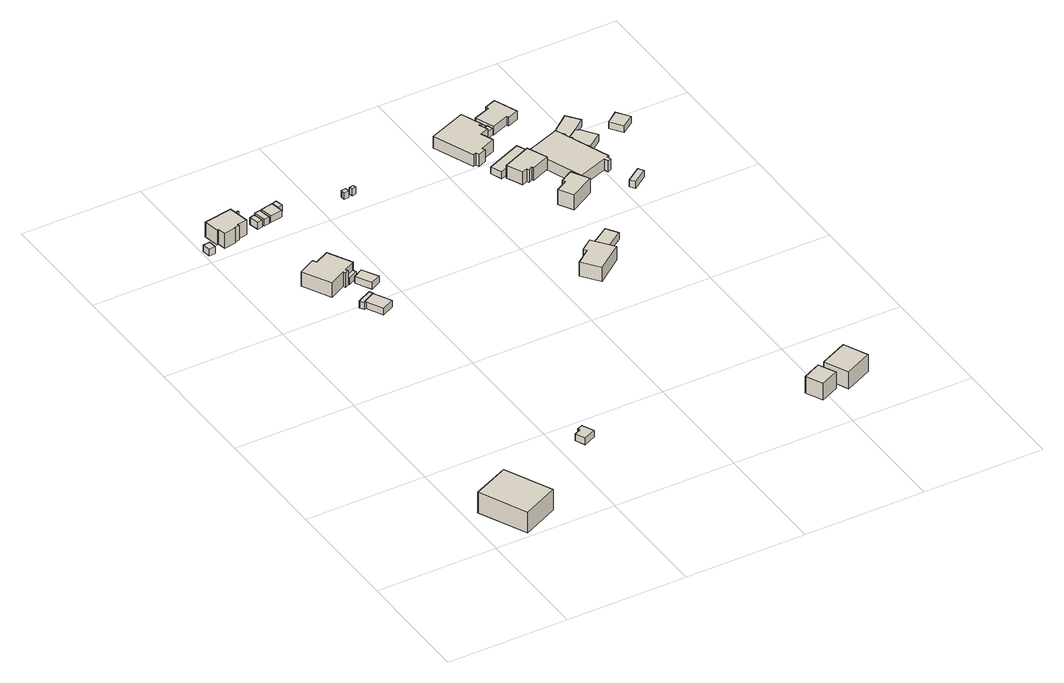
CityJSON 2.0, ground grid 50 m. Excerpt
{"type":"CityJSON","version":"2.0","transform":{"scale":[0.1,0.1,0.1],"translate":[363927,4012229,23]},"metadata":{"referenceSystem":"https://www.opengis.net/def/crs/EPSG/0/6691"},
"CityObjects":{
"building1":{"type":"Building","attributes":{"枝番":1,"利根川水系渡良瀬川洪水浸水想定区域（想定最大規模）.規模":"L2","利根川水系渡良瀬川洪水浸水想定区域（想定最大規模）.浸水ランク":"2","利根川水系渡良瀬川洪水浸水想定区域（想定最大規模）.浸水深":0.55,"usage":"431","measuredHeight":10.9,"BuildingDetails.prefecture":"10","BuildingDetails.city":"10207","BuildingDetails.surveyYear":2016},"geometry":[{"type":"Solid","lod":"1","boundaries":[[[[0,1,2,3]],[[2,4,5,3]],[[1,6,4,2]],[[0,7,6,1]],[[3,5,7,0]],[[4,6,7,5]]]]}]},
"building2":{"type":"Building","attributes":{"枝番":1,"BuildingDetails.prefecture":"10","BuildingDetails.city":"10207"},"geometry":[{"type":"Solid","lod":"1","boundaries":[[[[8,9,10,11]],[[10,12,13,11]],[[9,14,12,10]],[[8,15,14,9]],[[11,13,15,8]],[[12,14,15,13]]]]}]},
"building3":{"type":"Building","attributes":{"枝番":1,"usage":"401","BuildingDetails.prefecture":"10","BuildingDetails.city":"10207","BuildingDetails.surveyYear":2016},"geometry":[{"type":"Solid","lod":"1","boundaries":[[[[16,17,18,19,20,21]],[[20,22,23,21]],[[19,24,22,20]],[[18,25,24,19]],[[17,26,25,18]],[[16,27,26,17]],[[21,23,27,16]],[[22,24,25,26,27,23]]]]}]},
"building4":{"type":"Building","attributes":{"枝番":1,"利根川水系渡良瀬川洪水浸水想定区域（想定最大規模）.規模":"L2","usage":"411","measuredHeight":7.5,"BuildingDetails.prefecture":"10","BuildingDetails.city":"10207","BuildingDetails.surveyYear":2016},"geometry":[{"type":"Solid","lod":"1","boundaries":[[[[28,29,30,31,32,33,34,35,36,37]],[[36,38,39,37]],[[35,40,38,36]],[[34,41,40,35]],[[33,42,41,34]],[[32,43,42,33]],[[31,44,43,32]],[[30,45,44,31]],[[29,46,45,30]],[[28,47,46,29]],[[37,39,47,28]],[[38,40,41,42,43,44,45,46,47,39]]]]}]},
"building5":{"type":"Building","attributes":{"枝番":1,"利根川水系渡良瀬川洪水浸水想定区域（想定最大規模）.規模":"L2","利根川水系渡良瀬川洪水浸水想定区域（想定最大規模）.浸水ランク":"1","利根川水系渡良瀬川洪水浸水想定区域（想定最大規模）.浸水深":0.34,"利根川水系渡良瀬川洪水浸水想定区域（想定最大規模）.継続時間":2.1,"BuildingDetails.prefecture":"10","BuildingDetails.city":"10207"},"geometry":[{"type":"Solid","lod":"1","boundaries":[[[[48,49,50,51,52,53]],[[52,54,55,53]],[[51,56,54,52]],[[50,57,56,51]],[[49,58,57,50]],[[48,59,58,49]],[[53,55,59,48]],[[54,56,57,58,59,55]]]]}]},
"building6":{"type":"Building","attributes":{"枝番":1,"利根川水系渡良瀬川洪水浸水想定区域（想定最大規模）.規模":"L2","利根川水系渡良瀬川洪水浸水想定区域（想定最大規模）.浸水ランク":"1","利根川水系渡良瀬川洪水浸水想定区域（想定最大規模）.浸水深":0.14,"利根川水系渡良瀬川洪水浸水想定区域（想定最大規模）.継続時間":1.9,"usage":"411","measuredHeight":6.8,"BuildingDetails.prefecture":"10","BuildingDetails.city":"10207","BuildingDetails.surveyYear":2016},"geometry":[{"type":"Solid","lod":"1","boundaries":[[[[60,61,62,63,64,65,66,67,68,69,70]],[[69,71,72,70]],[[68,73,71,69]],[[67,74,73,68]],[[66,75,74,67]],[[65,76,75,66]],[[64,77,76,65]],[[63,78,77,64]],[[62,79,78,63]],[[61,80,79,62]],[[60,81,80,61]],[[70,72,81,60]],[[71,73,74,75,76,77,78,79,80,81,72]]]]}]},
"building7":{"type":"Building","attributes":{"枝番":1,"利根川水系渡良瀬川洪水浸水想定区域（想定最大規模）.規模":"L2","利根川水系渡良瀬川洪水浸水想定区域（想定最大規模）.浸水ランク":"1","利根川水系渡良瀬川洪水浸水想定区域（想定最大規模）.浸水深":0.45,"BuildingDetails.prefecture":"10","BuildingDetails.city":"10207"},"geometry":[{"type":"Solid","lod":"1","boundaries":[[[[82,83,84,85,86]],[[85,87,88,86]],[[84,89,87,85]],[[83,90,89,84]],[[82,91,90,83]],[[86,88,91,82]],[[87,89,90,91,88]]]]}]},
"building8":{"type":"Building","attributes":{"枝番":1,"BuildingDetails.prefecture":"10","BuildingDetails.city":"10207"},"geometry":[{"type":"Solid","lod":"1","boundaries":[[[[92,93,94,95,96,97]],[[96,98,99,97]],[[95,100,98,96]],[[94,101,100,95]],[[93,102,101,94]],[[92,103,102,93]],[[97,99,103,92]],[[98,100,101,102,103,99]]]]}]},
"building9":{"type":"Building","attributes":{"枝番":1,"利根川水系渡良瀬川洪水浸水想定区域（想定最大規模）.規模":"L2","利根川水系渡良瀬川洪水浸水想定区域（想定最大規模）.浸水ランク":"1","利根川水系渡良瀬川洪水浸水想定区域（想定最大規模）.浸水深":0.25,"measuredHeight":3.3,"BuildingDetails.prefecture":"10","BuildingDetails.city":"10207"},"geometry":[{"type":"Solid","lod":"1","boundaries":[[[[104,105,106,107,108,109]],[[108,110,111,109]],[[107,112,110,108]],[[106,113,112,107]],[[105,114,113,106]],[[104,115,114,105]],[[109,111,115,104]],[[110,112,113,114,115,111]]]]}]},
"building10":{"type":"Building","attributes":{"枝番":1,"利根川水系渡良瀬川洪水浸水想定区域（想定最大規模）.規模":"L2","利根川水系渡良瀬川洪水浸水想定区域（想定最大規模）.浸水ランク":"1","利根川水系渡良瀬川洪水浸水想定区域（想定最大規模）.浸水深":0.35,"BuildingDetails.prefecture":"10","BuildingDetails.city":"10207"},"geometry":[{"type":"Solid","lod":"1","boundaries":[[[[116,117,118,119]],[[118,120,121,119]],[[117,122,120,118]],[[116,123,122,117]],[[119,121,123,116]],[[120,122,123,121]]]]}]},
"building11":{"type":"Building","attributes":{"枝番":1,"利根川水系渡良瀬川洪水浸水想定区域（想定最大規模）.規模":"L2","利根川水系渡良瀬川洪水浸水想定区域（想定最大規模）.浸水ランク":"1","利根川水系渡良瀬川洪水浸水想定区域（想定最大規模）.浸水深":0.25,"measuredHeight":3.3,"BuildingDetails.prefecture":"10","BuildingDetails.city":"10207"},"geometry":[{"type":"Solid","lod":"1","boundaries":[[[[124,125,126,127]],[[126,128,129,127]],[[125,130,128,126]],[[124,131,130,125]],[[127,129,131,124]],[[128,130,131,129]]]]}]},
"building12":{"type":"Building","attributes":{"枝番":1,"利根川水系渡良瀬川洪水浸水想定区域（想定最大規模）.規模":"L2","利根川水系渡良瀬川洪水浸水想定区域（想定最大規模）.浸水ランク":"1","利根川水系渡良瀬川洪水浸水想定区域（想定最大規模）.浸水深":0.35,"BuildingDetails.prefecture":"10","BuildingDetails.city":"10207"},"geometry":[{"type":"Solid","lod":"1","boundaries":[[[[132,133,134,135]],[[134,136,137,135]],[[133,138,136,134]],[[132,139,138,133]],[[135,137,139,132]],[[136,138,139,137]]]]}]},
"building13":{"type":"Building","attributes":{"枝番":1,"利根川水系渡良瀬川洪水浸水想定区域（想定最大規模）.規模":"L2","利根川水系渡良瀬川洪水浸水想定区域（想定最大規模）.浸水ランク":"1","利根川水系渡良瀬川洪水浸水想定区域（想定最大規模）.浸水深":0.15,"BuildingDetails.prefecture":"10","BuildingDetails.city":"10207"},"geometry":[{"type":"Solid","lod":"1","boundaries":[[[[140,141,142,143]],[[142,144,145,143]],[[141,146,144,142]],[[140,147,146,141]],[[143,145,147,140]],[[144,146,147,145]]]]}]},
"building14":{"type":"Building","attributes":{"枝番":1,"BuildingDetails.prefecture":"10","BuildingDetails.city":"10207"},"geometry":[{"type":"Solid","lod":"1","boundaries":[[[[148,149,150,151]],[[150,152,153,151]],[[149,154,152,150]],[[148,155,154,149]],[[151,153,155,148]],[[152,154,155,153]]]]}]},
"building15":{"type":"Building","attributes":{"枝番":1,"BuildingDetails.prefecture":"10","BuildingDetails.city":"10207"},"geometry":[{"type":"Solid","lod":"1","boundaries":[[[[156,157,158,159]],[[158,160,161,159]],[[157,162,160,158]],[[156,163,162,157]],[[159,161,163,156]],[[160,162,163,161]]]]}]},
"building16":{"type":"Building","attributes":{"枝番":1,"BuildingDetails.prefecture":"10","BuildingDetails.city":"10207"},"geometry":[{"type":"Solid","lod":"1","boundaries":[[[[164,165,166,167]],[[166,168,169,167]],[[165,170,168,166]],[[164,171,170,165]],[[167,169,171,164]],[[168,170,171,169]]]]}]},
"building17":{"type":"Building","attributes":{"枝番":1,"usage":"412","measuredHeight":8.4,"BuildingDetails.prefecture":"10","BuildingDetails.city":"10207","BuildingDetails.surveyYear":2016},"geometry":[{"type":"Solid","lod":"1","boundaries":[[[[172,173,174,175]],[[174,176,177,175]],[[173,178,176,174]],[[172,179,178,173]],[[175,177,179,172]],[[176,178,179,177]]]]}]},
"building18":{"type":"Building","attributes":{"枝番":1,"利根川水系渡良瀬川洪水浸水想定区域（想定最大規模）.規模":"L2","利根川水系渡良瀬川洪水浸水想定区域（想定最大規模）.浸水ランク":"1","利根川水系渡良瀬川洪水浸水想定区域（想定最大規模）.浸水深":0.28,"usage":"411","measuredHeight":7.4,"BuildingDetails.prefecture":"10","BuildingDetails.city":"10207","BuildingDetails.surveyYear":2016},"geometry":[{"type":"Solid","lod":"1","boundaries":[[[[180,181,182,183,184,185]],[[184,186,187,185]],[[183,188,186,184]],[[182,189,188,183]],[[181,190,189,182]],[[180,191,190,181]],[[185,187,191,180]],[[186,188,189,190,191,187]]]]}]},
"building19":{"type":"Building","attributes":{"枝番":1,"usage":"412","measuredHeight":8.9,"BuildingDetails.prefecture":"10","BuildingDetails.city":"10207","BuildingDetails.surveyYear":2016},"geometry":[{"type":"Solid","lod":"1","boundaries":[[[[192,193,194,195]],[[194,196,197,195]],[[193,198,196,194]],[[192,199,198,193]],[[195,197,199,192]],[[196,198,199,197]]]]}]},
"building20":{"type":"Building","attributes":{"枝番":1,"利根川水系渡良瀬川洪水浸水想定区域（想定最大規模）.規模":"L2","利根川水系渡良瀬川洪水浸水想定区域（想定最大規模）.浸水ランク":"1","利根川水系渡良瀬川洪水浸水想定区域（想定最大規模）.浸水深":0.38,"利根川水系渡良瀬川洪水浸水想定区域（想定最大規模）.継続時間":0.1,"usage":"411","BuildingDetails.prefecture":"10","BuildingDetails.city":"10207","BuildingDetails.surveyYear":2016},"geometry":[{"type":"Solid","lod":"1","boundaries":[[[[200,201,202,203]],[[202,204,205,203]],[[201,206,204,202]],[[200,207,206,201]],[[203,205,207,200]],[[204,206,207,205]]]]}]},
"building21":{"type":"Building","attributes":{"枝番":1,"利根川水系渡良瀬川洪水浸水想定区域（想定最大規模）.規模":"L2","利根川水系渡良瀬川洪水浸水想定区域（想定最大規模）.浸水ランク":"1","利根川水系渡良瀬川洪水浸水想定区域（想定最大規模）.浸水深":0.28,"usage":"441","measuredHeight":6.2,"BuildingDetails.prefecture":"10","BuildingDetails.city":"10207","BuildingDetails.surveyYear":2016},"geometry":[{"type":"Solid","lod":"1","boundaries":[[[[208,209,210,211,212,213,214,215,216,217,218,219]],[[218,220,221,219]],[[217,222,220,218]],[[216,223,222,217]],[[215,224,223,216]],[[214,225,224,215]],[[213,226,225,214]],[[212,227,226,213]],[[211,228,227,212]],[[210,229,228,211]],[[209,230,229,210]],[[208,231,230,209]],[[219,221,231,208]],[[220,222,223,224,225,226,227,228,229,230,231,221]]]]}]},
"building22":{"type":"Building","attributes":{"枝番":1,"利根川水系渡良瀬川洪水浸水想定区域（想定最大規模）.規模":"L2","利根川水系渡良瀬川洪水浸水想定区域（想定最大規模）.浸水ランク":"1","利根川水系渡良瀬川洪水浸水想定区域（想定最大規模）.浸水深":0.28,"usage":"441","BuildingDetails.prefecture":"10","BuildingDetails.city":"10207","BuildingDetails.surveyYear":2016},"geometry":[{"type":"Solid","lod":"1","boundaries":[[[[232,233,234,235]],[[234,236,237,235]],[[233,238,236,234]],[[232,239,238,233]],[[235,237,239,232]],[[236,238,239,237]]]]}]},
"building23":{"type":"Building","attributes":{"枝番":1,"利根川水系渡良瀬川洪水浸水想定区域（想定最大規模）.規模":"L2","利根川水系渡良瀬川洪水浸水想定区域（想定最大規模）.浸水ランク":"1","利根川水系渡良瀬川洪水浸水想定区域（想定最大規模）.浸水深":0.08,"usage":"411","measuredHeight":7.7,"BuildingDetails.prefecture":"10","BuildingDetails.city":"10207","BuildingDetails.surveyYear":2016},"geometry":[{"type":"Solid","lod":"1","boundaries":[[[[240,241,242,243,244,245,246,247]],[[246,248,249,247]],[[245,250,248,246]],[[244,251,250,245]],[[243,252,251,244]],[[242,253,252,243]],[[241,254,253,242]],[[240,255,254,241]],[[247,249,255,240]],[[248,250,251,252,253,254,255,249]]]]}]},
"building24":{"type":"Building","attributes":{"枝番":1,"利根川水系渡良瀬川洪水浸水想定区域（想定最大規模）.規模":"L2","利根川水系渡良瀬川洪水浸水想定区域（想定最大規模）.浸水ランク":"1","利根川水系渡良瀬川洪水浸水想定区域（想定最大規模）.浸水深":0.28,"usage":"431","measuredHeight":6.9,"BuildingDetails.prefecture":"10","BuildingDetails.city":"10207","BuildingDetails.surveyYear":2016},"geometry":[{"type":"Solid","lod":"1","boundaries":[[[[256,257,258,259,260,261]],[[260,262,263,261]],[[259,264,262,260]],[[258,265,264,259]],[[257,266,265,258]],[[256,267,266,257]],[[261,263,267,256]],[[262,264,265,266,267,263]]]]}]},
"building25":{"type":"Building","attributes":{"枝番":1,"利根川水系渡良瀬川洪水浸水想定区域（想定最大規模）.規模":"L2","利根川水系渡良瀬川洪水浸水想定区域（想定最大規模）.浸水ランク":"1","利根川水系渡良瀬川洪水浸水想定区域（想定最大規模）.浸水深":0.38,"BuildingDetails.prefecture":"10","BuildingDetails.city":"10207"},"geometry":[{"type":"Solid","lod":"1","boundaries":[[[[268,269,270,271]],[[270,272,273,271]],[[269,274,272,270]],[[268,275,274,269]],[[271,273,275,268]],[[272,274,275,273]]]]}]},
"building26":{"type":"Building","attributes":{"枝番":1,"利根川水系渡良瀬川洪水浸水想定区域（想定最大規模）.規模":"L2","利根川水系渡良瀬川洪水浸水想定区域（想定最大規模）.浸水ランク":"1","利根川水系渡良瀬川洪水浸水想定区域（想定最大規模）.浸水深":0.38,"measuredHeight":3.1,"BuildingDetails.prefecture":"10","BuildingDetails.city":"10207"},"geometry":[{"type":"Solid","lod":"1","boundaries":[[[[276,277,278,279]],[[278,280,281,279]],[[277,282,280,278]],[[276,283,282,277]],[[279,281,283,276]],[[280,282,283,281]]]]}]},
"building27":{"type":"Building","attributes":{"枝番":1,"利根川水系渡良瀬川洪水浸水想定区域（想定最大規模）.規模":"L2","利根川水系渡良瀬川洪水浸水想定区域（想定最大規模）.浸水ランク":"1","利根川水系渡良瀬川洪水浸水想定区域（想定最大規模）.浸水深":0.38,"usage":"441","measuredHeight":5.7,"BuildingDetails.prefecture":"10","BuildingDetails.city":"10207","BuildingDetails.surveyYear":2016},"geometry":[{"type":"Solid","lod":"1","boundaries":[[[[284,285,286,287,288,289,290,291]],[[290,292,293,291]],[[289,294,292,290]],[[288,295,294,289]],[[287,296,295,288]],[[286,297,296,287]],[[285,298,297,286]],[[284,299,298,285]],[[291,293,299,284]],[[292,294,295,296,297,298,299,293]]]]}]},
"building28":{"type":"Building","attributes":{"枝番":1,"利根川水系渡良瀬川洪水浸水想定区域（想定最大規模）.規模":"L2","利根川水系渡良瀬川洪水浸水想定区域（想定最大規模）.浸水ランク":"1","利根川水系渡良瀬川洪水浸水想定区域（想定最大規模）.浸水深":0.38,"usage":"411","measuredHeight":4.5,"BuildingDetails.prefecture":"10","BuildingDetails.city":"10207","BuildingDetails.surveyYear":2016},"geometry":[{"type":"Solid","lod":"1","boundaries":[[[[300,301,302,303,304,305,306,307]],[[306,308,309,307]],[[305,310,308,306]],[[304,311,310,305]],[[303,312,311,304]],[[302,313,312,303]],[[301,314,313,302]],[[300,315,314,301]],[[307,309,315,300]],[[308,310,311,312,313,314,315,309]]]]}]},
"building29":{"type":"Building","attributes":{"枝番":1,"利根川水系渡良瀬川洪水浸水想定区域（想定最大規模）.規模":"L2","利根川水系渡良瀬川洪水浸水想定区域（想定最大規模）.浸水ランク":"1","利根川水系渡良瀬川洪水浸水想定区域（想定最大規模）.浸水深":0.17,"利根川水系渡良瀬川洪水浸水想定区域（想定最大規模）.継続時間":8.6,"measuredHeight":3.2,"BuildingDetails.prefecture":"10","BuildingDetails.city":"10207"},"geometry":[{"type":"Solid","lod":"1","boundaries":[[[[316,317,318,319]],[[318,320,321,319]],[[317,322,320,318]],[[316,323,322,317]],[[319,321,323,316]],[[320,322,323,321]]]]}]},
"building30":{"type":"Building","attributes":{"枝番":1,"利根川水系渡良瀬川洪水浸水想定区域（想定最大規模）.規模":"L2","利根川水系渡良瀬川洪水浸水想定区域（想定最大規模）.浸水ランク":"2","利根川水系渡良瀬川洪水浸水想定区域（想定最大規模）.浸水深":0.88,"利根川水系渡良瀬川洪水浸水想定区域（想定最大規模）.継続時間":48.8,"measuredHeight":3.7,"BuildingDetails.prefecture":"10","BuildingDetails.city":"10207"},"geometry":[{"type":"Solid","lod":"1","boundaries":[[[[324,325,326,327,328,329,330,331,332,333,334,335]],[[334,336,337,335]],[[333,338,336,334]],[[332,339,338,333]],[[331,340,339,332]],[[330,341,340,331]],[[329,342,341,330]],[[328,343,342,329]],[[327,344,343,328]],[[326,345,344,327]],[[325,346,345,326]],[[324,347,346,325]],[[335,337,347,324]],[[336,338,339,340,341,342,343,344,345,346,347,337]]]]}]},
"building31":{"type":"Building","attributes":{"枝番":1,"利根川水系渡良瀬川洪水浸水想定区域（想定最大規模）.規模":"L2","利根川水系渡良瀬川洪水浸水想定区域（想定最大規模）.浸水ランク":"2","利根川水系渡良瀬川洪水浸水想定区域（想定最大規模）.浸水深":0.88,"利根川水系渡良瀬川洪水浸水想定区域（想定最大規模）.継続時間":48.8,"usage":"441","BuildingDetails.prefecture":"10","BuildingDetails.city":"10207","BuildingDetails.surveyYear":2016},"geometry":[{"type":"Solid","lod":"1","boundaries":[[[[348,349,350,351,352,353,354]],[[353,355,356,354]],[[352,357,355,353]],[[351,358,357,352]],[[350,359,358,351]],[[349,360,359,350]],[[348,361,360,349]],[[354,356,361,348]],[[355,357,358,359,360,361,356]]]]}]},
"building32":{"type":"Building","attributes":{"枝番":1,"利根川水系渡良瀬川洪水浸水想定区域（想定最大規模）.規模":"L2","利根川水系渡良瀬川洪水浸水想定区域（想定最大規模）.浸水ランク":"2","利根川水系渡良瀬川洪水浸水想定区域（想定最大規模）.浸水深":1.17,"利根川水系渡良瀬川洪水浸水想定区域（想定最大規模）.継続時間":48.8,"BuildingDetails.prefecture":"10","BuildingDetails.city":"10207"},"geometry":[{"type":"Solid","lod":"1","boundaries":[[[[362,363,364,365]],[[364,366,367,365]],[[363,368,366,364]],[[362,369,368,363]],[[365,367,369,362]],[[366,368,369,367]]]]}]}
},
"vertices":[
[48,205,19],[198,275,19],[290,79,19],[140,9,19],[290,79,112],[140,9,112],[198,275,112],[48,205,112],
[0,2056,24],[28,2059,24],[32,2025,24],[4,2023,24],[32,2025,54],[4,2023,54],[28,2059,54],[0,2056,54],
[573,399,18],[599,411,18],[595,420,18],[619,431,18],[642,383,18],[591,359,18],[642,383,48],[591,359,48],[619,431,48],[595,420,48],[599,411,48],[573,399,48],
[72,2071,21],[65,2069,21],[54,2132,21],[172,2153,21],[188,2067,21],[147,2059,21],[148,2053,21],[128,2050,21],[128,2046,21],[78,2037,21],[128,2046,87],[78,2037,87],[128,2050,87],[148,2053,87],[147,2059,87],[188,2067,87],[172,2153,87],[54,2132,87],[65,2069,87],[72,2071,87],
[317,1489,14],[376,1520,14],[384,1505,14],[333,1478,14],[336,1473,14],[328,1469,14],[336,1473,44],[328,1469,44],[333,1478,44],[384,1505,44],[376,1520,44],[317,1489,44],
[203,1708,14],[273,1745,14],[282,1729,14],[341,1760,14],[394,1661,14],[387,1658,14],[347,1637,14],[352,1628,14],[337,1620,14],[332,1629,14],[264,1592,14],[332,1629,79],[264,1592,79],[337,1620,79],[352,1628,79],[347,1637,79],[387,1658,79],[394,1661,79],[341,1760,79],[282,1729,79],[273,1745,79],[203,1708,79],
[336,1473,13],[333,1478,13],[384,1505,13],[421,1434,13],[371,1407,13],[421,1434,43],[371,1407,43],[384,1505,43],[333,1478,43],[336,1473,43],
[181,2167,22],[213,2171,22],[214,2165,22],[198,2162,22],[200,2145,22],[184,2143,22],[200,2145,52],[184,2143,52],[198,2162,52],[214,2165,52],[213,2171,52],[181,2167,52],
[352,1627,18],[352,1628,18],[347,1637,18],[387,1658,18],[396,1643,18],[356,1621,18],[396,1643,48],[356,1621,48],[387,1658,48],[347,1637,48],[352,1628,48],[352,1627,48],
[232,2117,19],[254,2122,19],[263,2081,19],[241,2076,19],[263,2081,49],[241,2076,49],[254,2122,49],[232,2117,49],
[376,1621,17],[417,1644,17],[453,1579,17],[412,1557,17],[453,1579,47],[412,1557,47],[417,1644,47],[376,1621,47],
[263,2135,17],[286,2139,17],[295,2088,17],[272,2084,17],[295,2088,47],[272,2084,47],[286,2139,47],[263,2135,47],
[293,2141,17],[345,2150,17],[354,2098,17],[302,2089,17],[354,2098,47],[302,2089,47],[345,2150,47],[293,2141,47],
[346,2151,18],[365,2155,18],[372,2123,18],[354,2118,18],[372,2123,48],[354,2118,48],[365,2155,48],[346,2151,48],
[598,2086,21],[617,2089,21],[619,2070,21],[600,2068,21],[619,2070,51],[600,2068,51],[617,2089,51],[598,2086,51],
[631,2086,22],[649,2090,22],[652,2075,22],[634,2072,22],[652,2075,52],[634,2072,52],[649,2090,52],[631,2086,52],
[1426,208,27],[1501,245,27],[1535,175,27],[1460,139,27],[1535,175,102],[1460,139,102],[1501,245,102],[1426,208,102],
[1094,1243,17],[1155,1290,17],[1145,1302,17],[1195,1340,17],[1259,1256,17],[1148,1172,17],[1259,1256,79],[1148,1172,79],[1195,1340,79],[1145,1302,79],[1155,1290,79],[1094,1243,79],
[1527,248,28],[1641,301,28],[1687,202,28],[1573,149,28],[1687,202,104],[1573,149,104],[1641,301,104],[1527,248,104],
[1229,1360,16],[1300,1407,16],[1331,1360,16],[1261,1313,16],[1331,1360,46],[1261,1313,46],[1300,1407,46],[1229,1360,46],
[1116,2009,16],[1104,2004,16],[1036,2175,16],[1191,2237,16],[1225,2151,16],[1214,2147,16],[1228,2111,16],[1192,2097,16],[1212,2047,16],[1151,2023,16],[1156,2008,16],[1122,1995,16],[1156,2008,69],[1122,1995,69],[1151,2023,69],[1212,2047,69],[1192,2097,69],[1228,2111,69],[1214,2147,69],[1225,2151,69],[1191,2237,69],[1036,2175,69],[1104,2004,69],[1116,2009,69],
[1135,1935,17],[1282,1997,17],[1302,1951,17],[1154,1888,17],[1302,1951,47],[1154,1888,47],[1282,1997,47],[1135,1935,47],
[1170,1883,18],[1287,1933,18],[1322,1852,18],[1246,1819,18],[1243,1826,18],[1226,1818,18],[1222,1827,18],[1199,1817,18],[1222,1827,75],[1199,1817,75],[1226,1818,75],[1243,1826,75],[1246,1819,75],[1322,1852,75],[1287,1933,75],[1170,1883,75],
[1250,1655,15],[1297,1681,15],[1291,1693,15],[1344,1723,15],[1384,1653,15],[1283,1596,15],[1384,1653,82],[1283,1596,82],[1344,1723,82],[1291,1693,82],[1297,1681,82],[1250,1655,82],
[1217,2142,16],[1253,2156,16],[1262,2132,16],[1227,2119,16],[1262,2132,46],[1227,2119,46],[1253,2156,46],[1217,2142,46],
[1208,2196,16],[1229,2204,16],[1249,2156,16],[1228,2148,16],[1249,2156,46],[1228,2148,46],[1229,2204,46],[1208,2196,46],
[1293,1932,15],[1438,1985,15],[1524,1756,15],[1515,1753,15],[1521,1736,15],[1506,1730,15],[1500,1747,15],[1379,1702,15],[1500,1747,64],[1379,1702,64],[1506,1730,64],[1521,1736,64],[1515,1753,64],[1524,1756,64],[1438,1985,64],[1293,1932,64],
[1234,2208,16],[1303,2234,16],[1299,2246,16],[1347,2264,16],[1385,2166,16],[1339,2148,16],[1335,2158,16],[1264,2130,16],[1335,2158,54],[1264,2130,54],[1339,2148,54],[1385,2166,54],[1347,2264,54],[1299,2246,54],[1303,2234,54],[1234,2208,54],
[1528,1618,12],[1589,1661,12],[1604,1640,12],[1542,1597,12],[1604,1640,42],[1542,1597,42],[1589,1661,42],[1528,1618,42],
[1490,1893,11],[1493,1896,11],[1484,1908,11],[1489,1912,11],[1474,1934,11],[1482,1940,11],[1475,1949,11],[1516,1978,11],[1524,1968,11],[1528,1971,11],[1573,1908,11],[1512,1863,11],[1573,1908,43],[1512,1863,43],[1528,1971,43],[1524,1968,43],[1516,1978,43],[1475,1949,43],[1482,1940,43],[1474,1934,43],[1489,1912,43],[1484,1908,43],[1493,1896,43],[1490,1893,43],
[1462,1966,10],[1473,1975,10],[1447,2008,10],[1528,2071,10],[1568,2019,10],[1516,1979,10],[1475,1950,10],[1516,1979,40],[1475,1950,40],[1568,2019,40],[1528,2071,40],[1447,2008,40],[1473,1975,40],[1462,1966,40],
[1645,1960,9],[1696,1997,9],[1733,1946,9],[1681,1909,9],[1733,1946,39],[1681,1909,39],[1696,1997,39],[1645,1960,39]
]}
